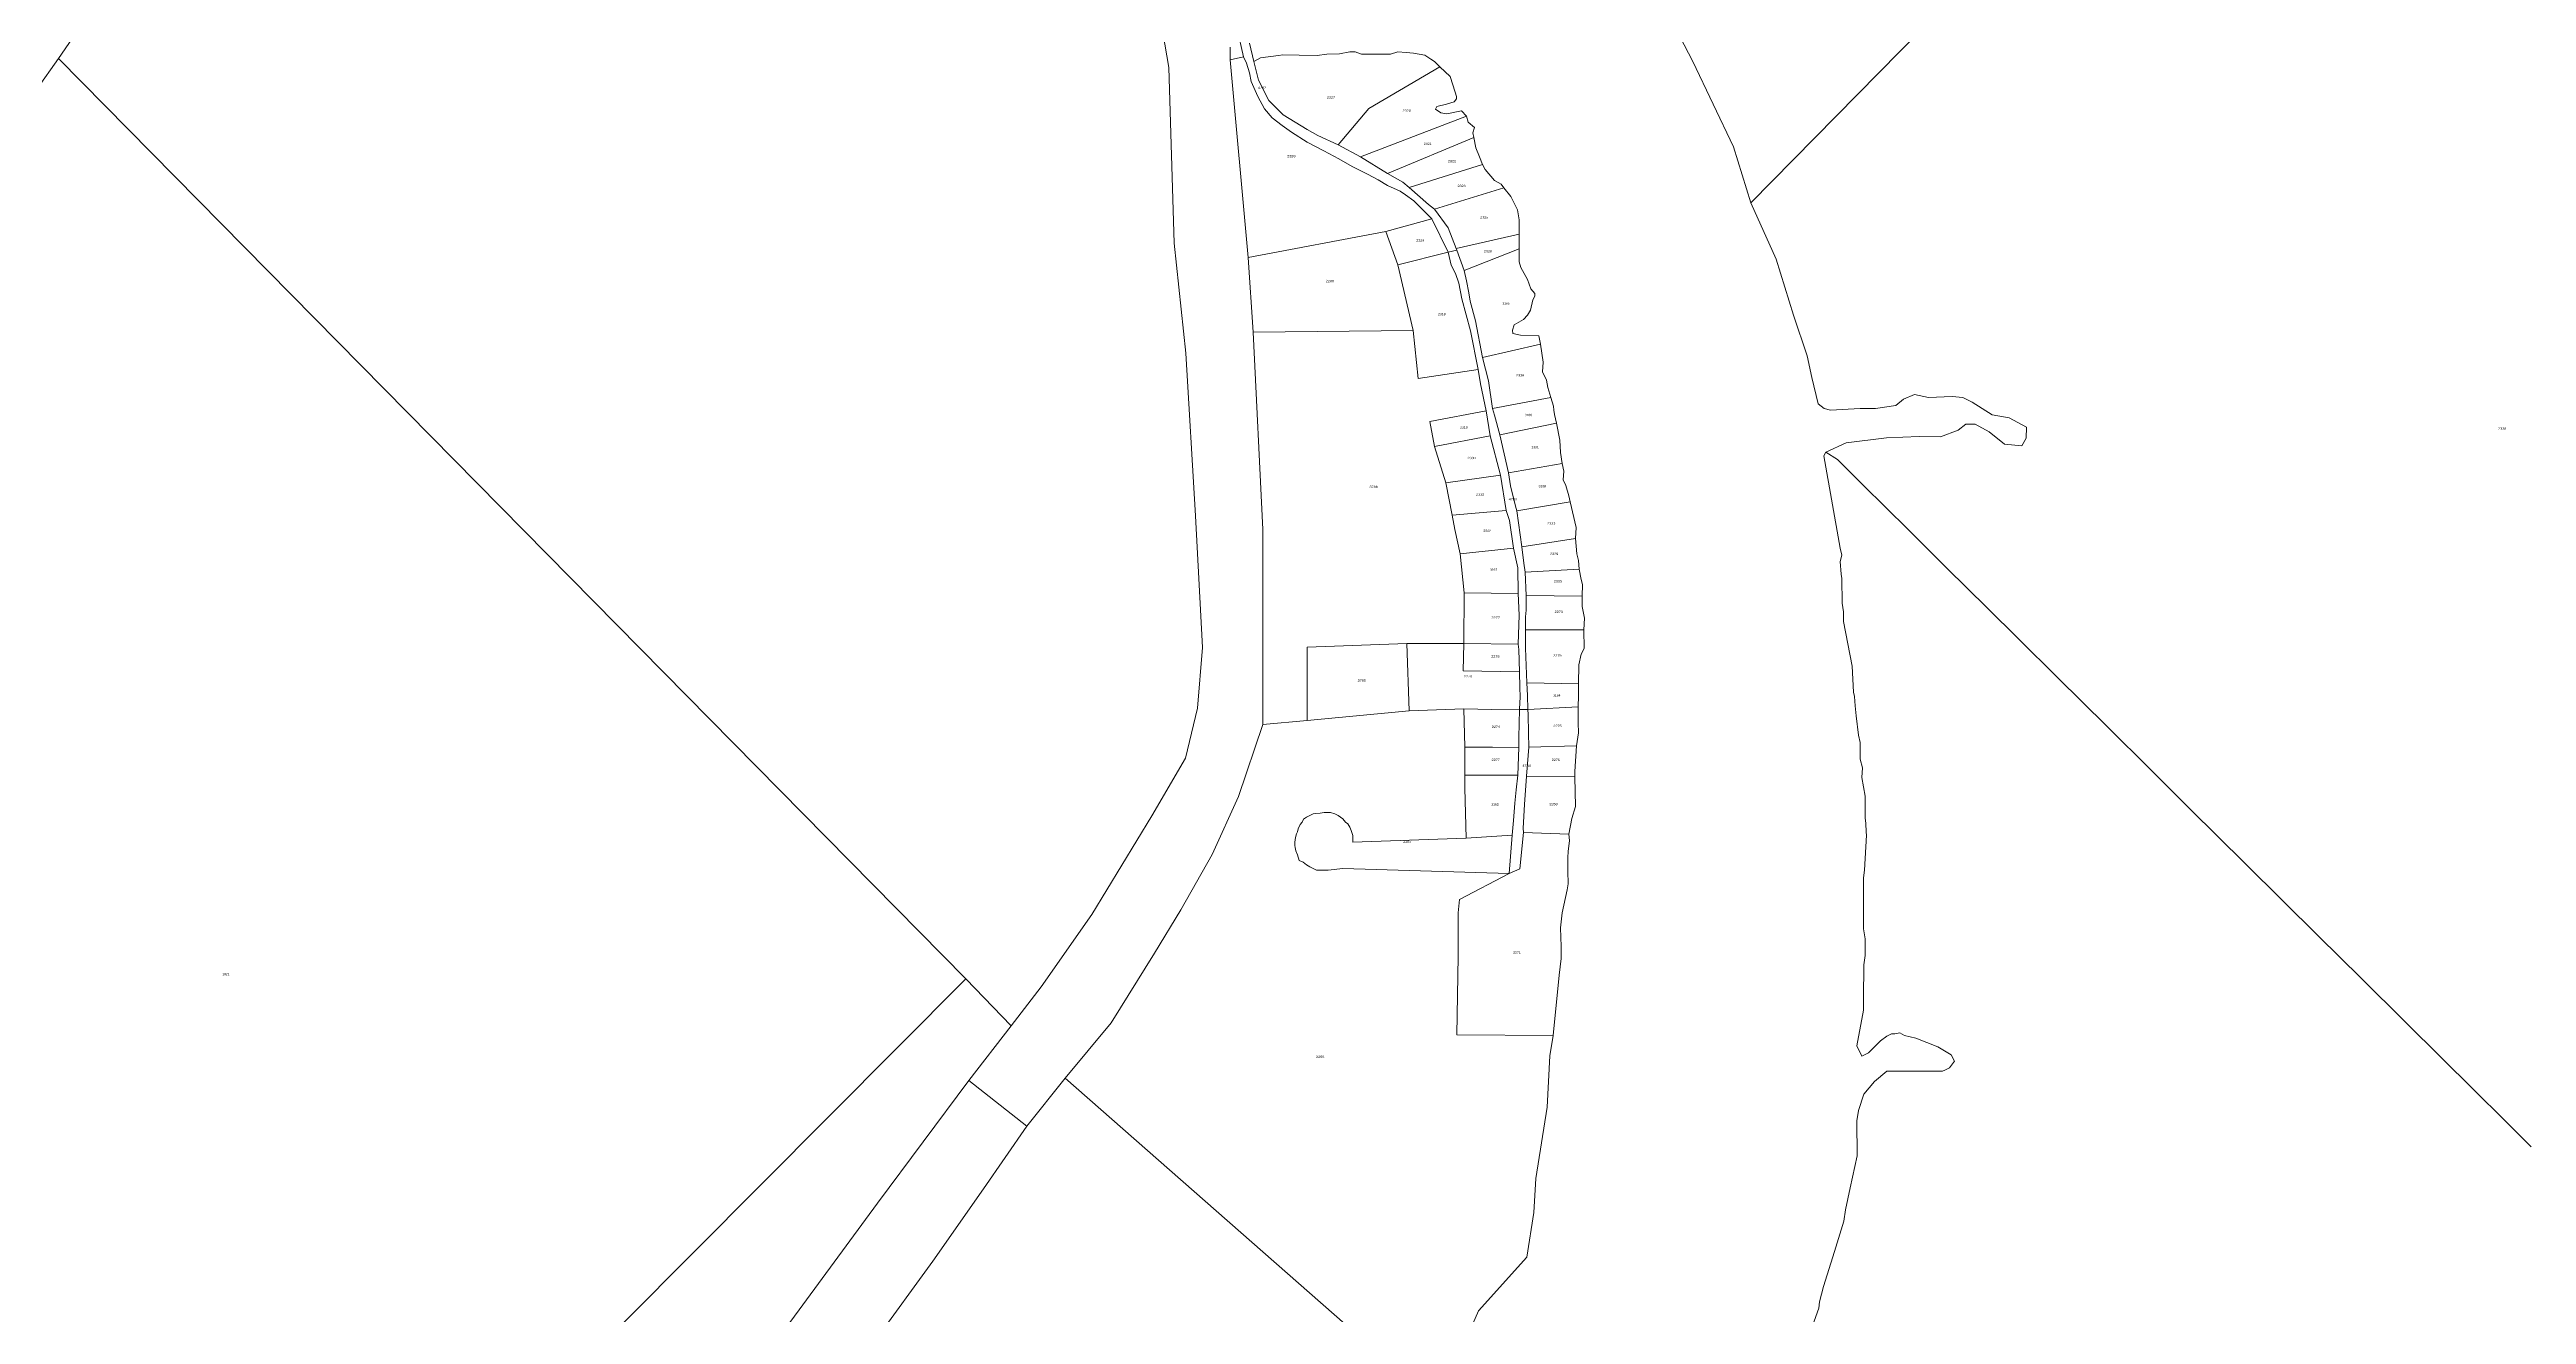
# Model space of a CAD drawing. Header units: metres. Extents: x 208626 to 229755, y 5040476 to 5064226.
# Drawn here: x 220522 to 222019, y 5045568 to 5046333 of the extents above; entities that cross this region are included whole.
import ezdxf

# ---------------------------------------------------------------- set-up
doc = ezdxf.new("R2010")
doc.units = ezdxf.units.M
doc.header["$LTSCALE"] = 0.56
doc.layers.add('6', color=7, linetype='Continuous', lineweight=13)
doc.layers.add('61', color=7, linetype='Continuous')

msp = doc.modelspace()

# ---------------------------------------------------------------- linework, layer by layer
at = {"layer": '6'}
for points in [[(221121.067, 5045766.0377), (221151.6196, 5045809.6843), (221187.9917, 5045869.3346), (221208.3601, 5045904.2519), (221215.5684, 5045934.4208), (221218.5443, 5045971.1766), (221214.3823, 5046050.6642), (221208.4515, 5046149.1153), (221201.3346, 5046215.5401), (221198.1759, 5046321.8041), (221160.3489, 5046542.9468), (221119.6121, 5046723.3526), (221068.6911, 5046889.2096), (221025.0445, 5046993.9614), (220976.1851, 5047126.6142)], [(221910.8373, 5046606.7339), (221549.9719, 5046239.8948), (221539.4355, 5046273.8456), (221514.8504, 5046325.3571), (221488.2215, 5046376.8086)], [(221549.9719, 5046239.8948), (221910.8373, 5046606.7339), (222453.1175, 5046067.4431)], [(220561.7728, 5046377.8474), (220527.0982, 5046327.3215), (220513.9709, 5046308.6047)], [(221357.1545, 5046230.3018), (221346.3718, 5046241.214), (221341.2915, 5046244.8428), (221338.0255, 5046247.0201), (221330.2874, 5046250.4897), (221324.7915, 5046253.7872), (221318.1965, 5046257.3595), (221309.0832, 5046261.9934), (221300.9245, 5046266.4807), (221291.9499, 5046271.376), (221281.7515, 5046276.6791), (221272.4379, 5046282.6244), (221266.6325, 5046286.8182), (221260.7314, 5046291.2919), (221256.0139, 5046296.7351), (221252.0222, 5046304.3557), (221248.0305, 5046313.4278), (221246.9418, 5046318.5081), (221245.1274, 5046324.3143), (221243.313, 5046328.306), (221241.8419, 5046334.5478), (221240.96, 5046338.9802), (221238.606, 5046345.601), (221237.7232, 5046364.8749)], [(221235.3702, 5046334.1164), (221235.3702, 5046326.3504), (221246.1872, 5046206.8681), (221249.0969, 5046161.7667), (221254.9165, 5046042.466), (221254.9165, 5045924.6203), (221240.3676, 5045880.9737), (221224.3639, 5045846.0564), (221205.4504, 5045812.594), (221189.4466, 5045786.4061), (221163.2587, 5045744.2144), (221135.6158, 5045710.752), (221112.3377, 5045681.6543), (221077.4204, 5045709.2971), (221102.9328, 5045742.4633), (221121.067, 5045766.0377)], [(221247.0397, 5046336.5004), (221249.482, 5046325.4029), (221252.3851, 5046314.1535), (221258.5541, 5046301.8155), (221267.2633, 5046293.1063), (221281.8061, 5046284.2776), (221288.2784, 5046280.7585), (221300.5165, 5046275.0474), (221313.9784, 5046267.7045), (221330.2874, 5046257.6343), (221336.3328, 5046254.3368), (221339.6303, 5046252.4132), (221343.4688, 5046249.1974), (221355.081, 5046239.0367), (221358.7099, 5046236.1336), (221367.0127, 5046224.8166), (221371.9039, 5046212.3284), (221372.2458, 5046211.3746), (221367.0127, 5046210.0663), (221357.1545, 5046230.3018)], [(221683.6505, 5046119.3613), (221678.0512, 5046122.2059), (221671.7263, 5046122.8233), (221657.3398, 5046122.1802), (221648.8828, 5046124.0596), (221642.3052, 5046121.2406), (221637.6069, 5046117.4819), (221625.3912, 5046115.6026), (221615.9946, 5046115.6026), (221598.1409, 5046114.6629), (221594.3823, 5046115.6026), (221590.6236, 5046118.4216), (221586.865, 5046134.3959), (221583.9227, 5046147.4083), (221575.7276, 5046171.9933), (221565.1912, 5046205.9441), (221549.9719, 5046239.8948)], [(221367.0127, 5046210.0663), (221372.2458, 5046211.3746), (221376.6771, 5046199.0137), (221378.1844, 5046192.7332), (221379.608, 5046185.6152), (221380.4247, 5046180.5949), (221383.5273, 5046168.5721), (221387.8149, 5046146.5474), (221391.3726, 5046132.439), (221393.7791, 5046115.6509), (221394.9982, 5046111.6647), (221398.1845, 5046099.7821), (221403.4618, 5046076.6514), (221404.8066, 5046068.8515), (221407.7652, 5046056.4792), (221408.572, 5046053.7896), (221411.4604, 5046032.0264), (221412.7113, 5046022.1113), (221413.6378, 5046016.6683), (221414.2168, 5046002.5395), (221414.2168, 5045993.6221), (221413.7536, 5045989.6846), (221413.7964, 5045981.7382), (221413.8559, 5045970.7276), (221414.6269, 5045949.7287), (221415.0135, 5045942.0622), (221415.2477, 5045933.6906), (221410.1784, 5045933.5488), (221410.1858, 5045933.8325), (221410.5237, 5045941.3358), (221410.3372, 5045946.931), (221410.1858, 5045956.4253), (221409.6479, 5045969.8734), (221409.3789, 5045973.1009), (221409.8554, 5045990.7275), (221409.4356, 5046003.7697), (221409.1212, 5046019.2161), (221406.58, 5046031.1014), (221404.1414, 5046047.9369), (221402.0927, 5046053.9459)], [(221402.0927, 5046053.9459), (221398.6204, 5046075.3066), (221392.3906, 5046099.0787), (221389.9178, 5046114.2049), (221386.6519, 5046130.5346), (221385.2003, 5046139.2438), (221380.4963, 5046162.5919), (221375.3498, 5046181.8484), (221373.4259, 5046191.4681), (221371.5019, 5046197.24), (221368.9366, 5046202.3705), (221367.0127, 5046210.0663)], [(222021.6893, 5045669.2395), (222006.0548, 5045684.7302), (221986.5567, 5045704.049), (221967.6616, 5045722.7703), (221945.3523, 5045744.8744), (221918.8281, 5045771.1546), (221893.0954, 5045796.6506), (221871.3525, 5045818.1935), (221848.7322, 5045840.6057), (221815.5638, 5045873.4691), (221791.8911, 5045896.924), (221765.091, 5045923.4776), (221735.3298, 5045952.9651), (221711.6571, 5045976.42), (221692.7562, 5045995.147), (221668.5002, 5046019.1799), (221656.147, 5046031.4195), (221646.4776, 5046041), (221630.0882, 5046057.2386), (221619.0874, 5046068.1382), (221613.8767, 5046073.3009), (221602.2649, 5046084.806), (221595.3219, 5046089.292), (221607.5376, 5046094.93), (221631.8764, 5046097.8359), (221651.7018, 5046098.6886), (221664.5835, 5046098.4772), (221675.1935, 5046102.4473), (221679.8918, 5046106.2059), (221685.5298, 5046106.2059), (221693.9868, 5046101.5076), (221703.3834, 5046093.9903), (221713.7197, 5046093.0506), (221716.359, 5046097.7283), (221716.5387, 5046104.3266), (221706.2024, 5046109.9646), (221695.8661, 5046111.8439), (221683.6505, 5046119.3613)], [(221618.0849, 5045751.8616), (221618.0335, 5045755.4334), (221617.9821, 5045759.0051), (221618.1877, 5045779.2535), (221619.1128, 5045784.9066), (221619.1189, 5045794.9794), (221618.0335, 5045800.9923), (221618.1363, 5045831.9302), (221618.5988, 5045836.504), (221619.9142, 5045857.7638), (221619.601, 5045859.5276), (221619.5239, 5045864.8467), (221619.01, 5045867.8531), (221619.1128, 5045881.2664), (221618.1106, 5045886.9195), (221617.1085, 5045892.5726), (221617.5162, 5045898.4604), (221616.0806, 5045903.6733), (221616.132, 5045913.7461), (221615.0014, 5045918.2172), (221613.5624, 5045929.8574), (221613.0485, 5045935.8189), (221612.5603, 5045941.4463), (221612.0721, 5045944.1187), (221611.1984, 5045959.8446), (221608.6031, 5045973.335), (221606.0078, 5045986.8253), (221605.9564, 5045992.6326), (221605.0828, 5045997.926), (221605.0314, 5046012.7782), (221604.5174, 5046015.502), (221604.0549, 5046023.2108), (221604.98, 5046026.9624), (221604.055, 5046031.2536), (221594.1363, 5046087.0909), (221595.3219, 5046089.292), (221602.2649, 5046084.806), (221613.8767, 5046073.3009), (221619.0874, 5046068.1382), (221630.0882, 5046057.2386)], [(221630.0882, 5046057.2386), (221646.4776, 5046041), (221656.147, 5046031.4195), (221668.5002, 5046019.1799), (221692.7562, 5045995.147), (221711.6571, 5045976.42), (221735.3298, 5045952.9651), (221765.091, 5045923.4776), (221791.8911, 5045896.924), (221815.5638, 5045873.4691), (221848.7322, 5045840.6057), (221871.3525, 5045818.1935), (221893.0954, 5045796.6506), (221918.8281, 5045771.1546), (221945.3523, 5045744.8744), (221967.6616, 5045722.7703), (221986.5567, 5045704.049), (222006.0548, 5045684.7302), (222021.6893, 5045669.2395)], [(221135.6158, 5045710.752), (221163.2587, 5045744.2144), (221189.4466, 5045786.4061), (221205.4504, 5045812.594), (221224.3639, 5045846.0564), (221240.3676, 5045880.9737), (221254.9165, 5045924.6203), (221281.731, 5045927.0836), (221343.4832, 5045932.7566), (221376.5655, 5045934.1014), (221377.1035, 5045910.9707), (221377.0835, 5045894.0264), (221377.0741, 5045886.0142), (221377.8266, 5045855.8868), (221309.4535, 5045853.4975), (221309.4535, 5045854.4975), (221309.4534, 5045857.4975), (221308.4533, 5045860.4975), (221307.5684, 5045862.5593), (221306.4532, 5045864.4975), (221305.011, 5045865.5817), (221303.4532, 5045867.4974), (221300.4531, 5045869.4974), (221298.4531, 5045870.4974), (221295.9382, 5045871.2752), (221292.0911, 5045871.2752), (221289.618, 5045871.0005), (221287.1449, 5045870.7257), (221285.4532, 5045870.4972), (221283.4532, 5045869.4971), (221281.4532, 5045868.4971), (221279.6696, 5045867.4416), (221278.7396, 5045865.5817), (221277.5772, 5045864.1867), (221276.4534, 5045861.497), (221275.9498, 5045859.7694), (221275.4535, 5045858.497), (221274.7873, 5045856.282), (221274.4537, 5045853.497), (221274.4537, 5045851.497)], [(221274.4537, 5045851.497), (221274.4537, 5045853.497), (221274.7873, 5045856.282), (221275.4535, 5045858.497), (221275.9498, 5045859.7694), (221276.4534, 5045861.497), (221277.5772, 5045864.1867), (221278.7396, 5045865.5817), (221279.6696, 5045867.4416), (221281.4532, 5045868.4971), (221283.4532, 5045869.4971), (221285.4532, 5045870.4972), (221287.1449, 5045870.7257), (221289.618, 5045871.0005), (221292.0911, 5045871.2752), (221295.9382, 5045871.2752), (221298.4531, 5045870.4974), (221300.4531, 5045869.4974), (221303.4532, 5045867.4974), (221305.011, 5045865.5817), (221306.4532, 5045864.4975), (221307.5684, 5045862.5593), (221308.4533, 5045860.4975), (221309.4534, 5045857.4975), (221309.4535, 5045854.4975), (221309.4535, 5045853.4975), (221377.8266, 5045855.8868), (221405.6257, 5045857.5988), (221403.9475, 5045834.4669), (221303.4539, 5045837.4975), (221294.454, 5045836.4974), (221290.454, 5045836.4973), (221287.454, 5045836.4973), (221285.454, 5045837.4972), (221283.454, 5045838.4972), (221281.3742, 5045839.674), (221279.4507, 5045841.3228), (221276.9775, 5045842.422), (221275.8783, 5045845.7195), (221275.0198, 5045848.1449)], [(221275.0198, 5045848.1449), (221274.5548, 5045850.2373), (221274.4537, 5045851.497)], [(221274.4537, 5045851.497), (221274.5548, 5045850.2373), (221275.0198, 5045848.1449), (221275.8783, 5045845.7195), (221276.9775, 5045842.422), (221279.4507, 5045841.3228), (221281.3742, 5045839.674), (221283.454, 5045838.4972), (221285.454, 5045837.4972), (221287.454, 5045836.4973), (221290.454, 5045836.4973), (221294.454, 5045836.4974), (221303.4539, 5045837.4975), (221403.9475, 5045834.4669), (221373.8229, 5045818.6891), (221373.0288, 5045810.7483), (221373.0288, 5045784.5438), (221372.2347, 5045736.8992), (221430.4108, 5045736.4478), (221428.5314, 5045724.2322), (221427.726, 5045708.6896), (221426.9206, 5045693.147), (221420.1165, 5045650.0546), (221418.8879, 5045629.5231), (221414.5754, 5045602.5807), (221385.3068, 5045570.1271), (221363.6946, 5045520.3249)], [(221585.2455, 5045555.3904), (221591.0014, 5045571.7844), (221591.4896, 5045575.4332), (221593.8827, 5045584.8883), (221600.586, 5045605.9344), (221606.162, 5045624.2042), (221607.1898, 5045631.1935), (221610.0678, 5045644.5296), (221614.1791, 5045663.8273), (221614.1277, 5045685.0522), (221615.1298, 5045691.2192), (221618.1877, 5045701.0864), (221624.6888, 5045708.7696), (221632.1149, 5045714.9109), (221648.92, 5045714.9622), (221665.7252, 5045715.0136), (221667.1895, 5045715.495), (221670.0935, 5045717.0693), (221673.0228, 5045720.9751), (221671.0186, 5045724.9323), (221666.9586, 5045727.2706), (221662.8986, 5045729.6089), (221649.6138, 5045734.8509), (221642.8667, 5045736.5216), (221640.0293, 5045738.0886), (221637.0742, 5045737.6004), (221634.9875, 5045737.5391), (221632.1149, 5045736.0586), (221628.4147, 5045733.3606), (221621.0143, 5045726.0115), (221617.0571, 5045724.11), (221614.0764, 5045730.277), (221618.0849, 5045751.8616)], [(221020.6798, 5045552.1694), (221055.5971, 5045600.1807), (221086.1497, 5045643.8273), (221112.3377, 5045681.6543), (221135.6158, 5045710.752), (221361.2696, 5045512.3573)], [(221361.2696, 5045512.3573), (221135.6158, 5045710.752)]]:
    msp.add_lwpolyline(points, dxfattribs=at)
for points in [[(220527.0982, 5046327.3215), (220561.7728, 5046377.8474), (220573.6613, 5046398.6521), (220580.0619, 5046414.6978), (220593.8184, 5046459.7887), (220609.8092, 5046509.3341), (220619.5975, 5046543.5932), (220638.3101, 5046602.4972), (220660.149, 5046653.3619), (220686.7172, 5046694.6126), (220825.1517, 5046900.1668), (221160.3489, 5046542.9468), (221198.1759, 5046321.8041), (221201.3346, 5046215.5401), (221208.4515, 5046149.1153), (221214.3823, 5046050.6642), (221218.5443, 5045971.1766), (221215.5684, 5045934.4208), (221208.3601, 5045904.2519), (221187.9917, 5045869.3346), (221151.6196, 5045809.6843), (221121.067, 5045766.0377), (221102.9328, 5045742.4633), (221075.53, 5045770.7797)], [(220176.6909, 5045807.8275), (220342.1568, 5046053.1443), (220512.7147, 5046306.7369), (220513.9709, 5046308.6047), (220527.0982, 5046327.3215), (221075.53, 5045770.7797), (220622.0411, 5045315.023)], [(221235.3702, 5046326.3504), (221243.313, 5046328.306), (221245.1274, 5046324.3143), (221246.9418, 5046318.5081), (221248.0305, 5046313.4278), (221252.0222, 5046304.3557), (221256.0139, 5046296.7351), (221260.7314, 5046291.2919), (221266.6325, 5046286.8182), (221272.4379, 5046282.6244), (221281.7515, 5046276.6791), (221291.9499, 5046271.376), (221300.9245, 5046266.4807), (221309.0832, 5046261.9934), (221318.1965, 5046257.3595), (221324.7915, 5046253.7872), (221330.2874, 5046250.4897), (221338.0255, 5046247.0201), (221341.2915, 5046244.8428), (221346.3718, 5046241.214), (221357.1545, 5046230.3018), (221329.3753, 5046222.6386), (221246.1872, 5046206.8681)], [(221249.482, 5046325.4029), (221253.5903, 5046327.6647), (221264.4065, 5046329.0357), (221267.1486, 5046329.4927), (221276.8984, 5046329.1881), (221287.8669, 5046329.0357), (221293.6559, 5046329.9498), (221301.4253, 5046330.1021), (221307.5433, 5046331.209), (221310.8704, 5046331.1685), (221314.6789, 5046329.7974), (221327.0185, 5046329.9498), (221332.198, 5046329.9498), (221336.574, 5046331.209), (221341.6432, 5046330.8638), (221346.009, 5046330.4833), (221352.9164, 5046329.1881), (221356.5725, 5046326.7506), (221358.7053, 5046325.3795), (221362.0568, 5046322.1804), (221319.1556, 5046297.098), (221300.5165, 5046275.0474), (221288.2784, 5046280.7585), (221281.8061, 5046284.2776), (221267.2633, 5046293.1063), (221258.5541, 5046301.8155), (221252.3851, 5046314.1535)], [(221300.5165, 5046275.0474), (221319.1556, 5046297.098), (221362.0568, 5046322.1804), (221368.1448, 5046316.3308), (221371.3496, 5046306.794), (221372.1113, 5046304.2042), (221372.1113, 5046302.8331), (221370.685, 5046301.0897), (221365.9675, 5046299.6382), (221360.1614, 5046298.1867), (221359.3147, 5046296.5872), (221362.5138, 5046294.3021), (221366.3223, 5046293.8451), (221375.0057, 5046295.6731), (221378.0525, 5046292.3216), (221313.9784, 5046267.7045)], [(221313.9784, 5046267.7045), (221378.0525, 5046292.3216), (221379.1189, 5046288.8178), (221382.9274, 5046285.6187), (221382.0134, 5046282.2672), (221382.6228, 5046279.525), (221330.2874, 5046257.6343)], [(221330.2874, 5046257.6343), (221382.6228, 5046279.525), (221383.8415, 5046273.1267), (221385.9261, 5046267.7045), (221387.8023, 5046263.2246), (221343.4688, 5046249.1974), (221339.6303, 5046252.4132), (221336.3328, 5046254.3368)], [(221343.4688, 5046249.1974), (221387.8023, 5046263.2246), (221389.4781, 5046260.0255), (221395.1147, 5046253.4748), (221399.0755, 5046251.1897), (221400.7513, 5046249.0569), (221358.7099, 5046236.1336), (221355.081, 5046239.0367)], [(221358.7099, 5046236.1336), (221400.7513, 5046249.0569), (221404.8645, 5046243.8774), (221408.9777, 5046235.651), (221410.0441, 5046229.7097), (221410.0441, 5046221.0263), (221371.9039, 5046212.3284), (221367.0127, 5046224.8166)], [(221246.1872, 5046206.8681), (221329.3753, 5046222.6386), (221336.5596, 5046202.5226), (221345.8513, 5046162.7262), (221249.0969, 5046161.7667)], [(221329.3753, 5046222.6386), (221357.1545, 5046230.3018), (221367.0127, 5046210.0663), (221336.5596, 5046202.5226)], [(221371.9039, 5046212.3284), (221410.0441, 5046221.0263), (221409.8764, 5046212.1833), (221376.6771, 5046199.0137), (221372.2458, 5046211.3746)], [(221336.5596, 5046202.5226), (221367.0127, 5046210.0663), (221368.9366, 5046202.3705), (221371.5019, 5046197.24), (221373.4259, 5046191.4681), (221375.3498, 5046181.8484), (221380.4963, 5046162.5919), (221385.2003, 5046139.2438), (221348.852, 5046133.7263), (221345.8513, 5046162.7262)], [(221376.6771, 5046199.0137), (221409.8764, 5046212.1833), (221409.8917, 5046204.2688), (221410.9651, 5046200.934), (221414.919, 5046193.605), (221416.8994, 5046187.9684), (221419.4892, 5046185.0739), (221419.4573, 5046183.6347), (221418.1181, 5046181.2654), (221416.747, 5046175.1718), (221415.0713, 5046171.9726), (221412.4851, 5046169.3766), (221406.9972, 5046166.1837), (221405.9309, 5046162.9845), (221406.0832, 5046161.0041), (221410.6534, 5046159.9377), (221421.7743, 5046159.4807), (221422.8407, 5046154.4535), (221387.8149, 5046146.5474), (221383.5273, 5046168.5721), (221380.4247, 5046180.5949), (221379.608, 5046185.6152), (221378.1844, 5046192.7332)], [(221249.0969, 5046161.7667), (221345.8513, 5046162.7262), (221348.852, 5046133.7263), (221385.2003, 5046139.2438), (221386.6519, 5046130.5346), (221389.9178, 5046114.2049), (221355.8526, 5046107.7265), (221358.853, 5046092.7266), (221365.5381, 5046070.7342), (221369.4578, 5046051.0903), (221371.0895, 5046042.5236), (221374.353, 5046027.8379), (221376.8006, 5046004.1776), (221376.5655, 5045973.6389), (221342.1261, 5045973.5824), (221342.1299, 5045973.4665), (221281.731, 5045971.3285), (221281.731, 5045927.0836), (221254.9165, 5045924.6203), (221254.9165, 5046042.466)], [(221387.8149, 5046146.5474), (221422.8407, 5046154.4535), (221424.3917, 5046143.5984), (221424.0594, 5046137.696), (221426.4968, 5046132.6688), (221427.2948, 5046128.3573), (221429.1092, 5046122.1883), (221393.7791, 5046115.6509), (221391.3726, 5046132.439)], [(221355.8526, 5046107.7265), (221389.9178, 5046114.2049), (221392.3906, 5046099.0787), (221358.853, 5046092.7266)], [(221393.7791, 5046115.6509), (221429.1092, 5046122.1883), (221430.7624, 5046116.9777), (221430.9147, 5046114.6926), (221431.2865, 5046112.0276), (221432.5905, 5046106.7709), (221398.1845, 5046099.7821), (221394.9982, 5046111.6647)], [(221358.853, 5046092.7266), (221392.3906, 5046099.0787), (221398.6204, 5046075.3066), (221365.5381, 5046070.7342)], [(221398.1845, 5046099.7821), (221432.5905, 5046106.7709), (221434.5525, 5046096.4236), (221434.8756, 5046089.0994), (221436.0062, 5046082.2996), (221403.4618, 5046076.6514)], [(221403.4618, 5046076.6514), (221436.0062, 5046082.2996), (221437.0083, 5046077.8262), (221436.5513, 5046072.4942), (221438.0747, 5046069.1428), (221440.0551, 5046062.8968), (221440.8168, 5046059.2406), (221408.572, 5046053.7896), (221407.7652, 5046056.4792), (221404.8066, 5046068.8515)], [(221365.5381, 5046070.7342), (221398.6204, 5046075.3066), (221402.0927, 5046053.9459), (221369.4578, 5046051.0903)], [(221369.4578, 5046051.0903), (221402.0927, 5046053.9459), (221404.1414, 5046047.9369), (221406.58, 5046031.1014), (221374.353, 5046027.8379), (221371.0895, 5046042.5236)], [(221408.572, 5046053.7896), (221440.8168, 5046059.2406), (221444.473, 5046043.7019), (221444.016, 5046036.9989), (221411.4604, 5046032.0264)], [(221374.353, 5046027.8379), (221406.58, 5046031.1014), (221409.1212, 5046019.2161), (221409.4356, 5046003.7697), (221376.8006, 5046004.1776)], [(221411.4604, 5046032.0264), (221444.016, 5046036.9989), (221444.8543, 5046027.728), (221445.8544, 5046023.728), (221446.1488, 5046018.5657), (221413.6378, 5046016.6683), (221412.7113, 5046022.1113)], [(221413.6378, 5046016.6683), (221446.1488, 5046018.5657), (221447.3675, 5046012.1674), (221448.1292, 5046009.1206), (221447.9769, 5046002.1129), (221414.2168, 5046002.5395)], [(221376.5655, 5045973.6389), (221376.8006, 5046004.1776), (221409.4356, 5046003.7697), (221409.8554, 5045990.7275), (221409.3789, 5045973.1009)], [(221413.7536, 5045989.6846), (221414.2168, 5045993.6221), (221414.2168, 5046002.5395), (221447.9769, 5046002.1129), (221447.9769, 5045995.867), (221449.3479, 5045988.8593), (221449.0054, 5045981.7411), (221413.7964, 5045981.7382)], [(221413.7964, 5045981.7382), (221449.0054, 5045981.7411), (221449.1956, 5045970.4261), (221447.3675, 5045967.0746), (221445.9964, 5045960.6763), (221445.8441, 5045949.2508), (221414.6269, 5045949.7287), (221413.8559, 5045970.7276)], [(221281.731, 5045927.0836), (221281.731, 5045971.3285), (221342.1299, 5045973.4665), (221343.4832, 5045932.7566)], [(221342.1261, 5045973.5824), (221376.5655, 5045973.6389), (221376.0276, 5045956.9632), (221410.1858, 5045956.4253), (221410.3372, 5045946.931), (221410.5237, 5045941.3358), (221410.1858, 5045933.8325), (221393.5102, 5045933.5635), (221376.5655, 5045934.1014), (221343.4832, 5045932.7566), (221342.1299, 5045973.4665)], [(221376.0276, 5045956.9632), (221376.5655, 5045973.6389), (221409.3789, 5045973.1009), (221409.6479, 5045969.8734), (221410.1858, 5045956.4253)], [(221414.6269, 5045949.7287), (221445.8441, 5045949.2508), (221445.8441, 5045941.9384), (221445.6917, 5045935.2354), (221415.2477, 5045933.6906), (221415.0135, 5045942.0622)], [(221376.5655, 5045934.1014), (221393.5102, 5045933.5635), (221410.1858, 5045933.8325), (221410.1784, 5045933.5488), (221409.7406, 5045916.7979), (221409.6479, 5045910.7017), (221393.7791, 5045910.9707), (221377.1035, 5045910.9707)], [(221403.9475, 5045834.4669), (221405.6257, 5045857.5988), (221406.6004, 5045866.4851), (221407.3573, 5045877.0419), (221408.1609, 5045885.0777), (221409.1729, 5045894.0166), (221409.6479, 5045910.7017), (221409.7406, 5045916.7979), (221410.1784, 5045933.5488), (221415.2477, 5045933.6906), (221415.3315, 5045930.6968), (221415.5805, 5045919.382), (221415.7459, 5045910.9348), (221414.4465, 5045893.2997), (221413.1092, 5045876.1887), (221412.4126, 5045861.8352), (221412.4784, 5045859.3204), (221410.3038, 5045837.3986)], [(221415.2477, 5045933.6906), (221445.6917, 5045935.2354), (221445.6317, 5045925.619), (221445.8441, 5045919.5443), (221444.6254, 5045911.775), (221415.7459, 5045910.9348), (221415.5805, 5045919.382), (221415.3315, 5045930.6968)], [(221377.0835, 5045894.0264), (221377.1035, 5045910.9707), (221393.7791, 5045910.9707), (221409.6479, 5045910.7017), (221409.1729, 5045894.0166)], [(221414.4465, 5045893.2997), (221415.7459, 5045910.9348), (221444.6254, 5045911.775), (221443.6245, 5045896.1121), (221443.5358, 5045893.0299)], [(221377.0741, 5045886.0142), (221377.0835, 5045894.0264), (221409.1729, 5045894.0166), (221408.1609, 5045885.0777), (221407.3573, 5045877.0419), (221406.6004, 5045866.4851), (221405.6257, 5045857.5988), (221377.8266, 5045855.8868)], [(221412.4126, 5045861.8352), (221413.1092, 5045876.1887), (221414.4465, 5045893.2997), (221443.5358, 5045893.0299), (221443.9874, 5045875.0648), (221441.8101, 5045867.8072), (221439.9298, 5045858.2341), (221412.4784, 5045859.3204)], [(221372.2347, 5045736.8992), (221373.0288, 5045784.5438), (221373.0288, 5045810.7483), (221373.8229, 5045818.6891), (221403.9475, 5045834.4669), (221410.3038, 5045837.3986), (221412.4784, 5045859.3204), (221439.9298, 5045858.2341), (221440.3586, 5045854.3805), (221439.6328, 5045847.8486), (221439.2699, 5045844.2198), (221439.2699, 5045835.8735), (221439.4977, 5045828.2648), (221438.9071, 5045824.6241), (221435.8598, 5045810.7282), (221434.8601, 5045801.7282), (221435.2512, 5045790.3504), (221435.2512, 5045783.0708), (221434.038, 5045773.0614), (221430.4108, 5045736.4478)], [(220622.0411, 5045315.023), (221075.53, 5045770.7797), (221102.9328, 5045742.4633), (221077.4204, 5045709.2971), (221022.1347, 5045635.0979), (220969.7588, 5045563.8085), (220924.9641, 5045505.3399), (220893.4504, 5045469.887), (220861.9368, 5045438.3734), (220837.0491, 5045416.3171), (220806.8735, 5045383.7197), (220761.7101, 5045333.9366), (220734.0673, 5045303.3839), (220709.3342, 5045284.4704), (220678.7816, 5045261.1923)], [(220678.7816, 5045261.1923), (220709.3342, 5045284.4704), (220734.0673, 5045303.3839), (220761.7101, 5045333.9366), (220806.8735, 5045383.7197), (220837.0491, 5045416.3171), (220861.9368, 5045438.3734), (220893.4504, 5045469.887), (220924.9641, 5045505.3399), (220969.7588, 5045563.8085), (221022.1347, 5045635.0979), (221077.4204, 5045709.2971), (221112.3377, 5045681.6543), (221086.1497, 5045643.8273), (221055.5971, 5045600.1807), (221020.6798, 5045552.1694), (220979.943, 5045502.7033), (220927.5671, 5045443.053), (220867.9168, 5045386.3124), (220814.086, 5045326.6621), (220764.6199, 5045277.196), (220709.3342, 5045232.0945)]]:
    msp.add_lwpolyline(points, close=True, dxfattribs=at)

# ---------------------------------------------------------------- texts
at = {"layer": '61'}
for s, width, p in [('4782', 1.2, (221252.0779, 5046308.8997)), ('2327', 1.2, (221293.6797, 5046303)), ('2320', 1.2, (221339.4766, 5046295)), ('2289', 1.2, (221269.7891, 5046267.5)), ('2321', 1.1, (221352.3281, 5046275)), ('2322', 1.2, (221366.8516, 5046264.5)), ('2323', 1.2, (221372.625, 5046249.5)), ('2324', 1.2, (221347.7578, 5046216.5)), ('2325', 1.2, (221386.2891, 5046230.5)), ('2326', 1.2, (221388.5781, 5046210)), ('2288', 1.2, (221293.0547, 5046192)), ('2318', 1.1, (221360.875, 5046172)), ('3165', 1.05, (221399.7656, 5046178.5)), ('2336', 1.2, (221408.0313, 5046135)), ('3166', 1.05, (221413.3672, 5046111)), ('2319', 1.1, (221374.1875, 5046103.5)), ('2338', 1.2, (222001.5781, 5046102.75)), ('2330', 1.2, (221378.6719, 5046085)), ('2331', 1.05, (221417.3984, 5046091.5)), ('3786', 1.2, (221319.5, 5046067.5)), ('3168', 1.05, (221421.7109, 5046068)), ('2332', 1.2, (221383.8203, 5046063)), ('4783', 1.2, (221403.635, 5046060.0482)), ('2334', 1.2, (221388.3047, 5046041)), ('2333', 1.2, (221426.8359, 5046045.5)), ('2329', 1.2, (221428.5938, 5046027)), ('3167', 1.05, (221392.2891, 5046017.5)), ('2335', 1.2, (221430.8594, 5046010.5)), ('2273', 1.2, (221431.375, 5045992)), ('2272', 1.2, (221393.2422, 5045988.5)), ('2278', 1.2, (221393.0625, 5045965)), ('2279', 1.2, (221430.5391, 5045965.5)), ('3785', 1.2, (221312.3203, 5045950.5)), ('2270', 1.2, (221376.5156, 5045953)), ('3164', 1.05, (221430.4297, 5045941.5)), ('2274', 1.2, (221393.3672, 5045922.5)), ('2275', 1.2, (221430.6094, 5045923)), ('2277', 1.2, (221393.2578, 5045902.5)), ('2276', 1.2, (221429.5781, 5045902.5)), ('4784', 1.2, (221411.9394, 5045899.0021)), ('3163', 1.05, (221393.125, 5045875.5)), ('2268', 1.2, (221428.2031, 5045875.75)), ('2267', 1.2, (221339.8672, 5045853)), ('2271', 1.1, (221406.2969, 5045786)), ('2266', 1.2, (221287.2031, 5045723))]:
    msp.add_text(s, height=1.4, dxfattribs=dict(at, width=width)).set_placement(p)
msp.add_text('1921', height=1.4, dxfattribs=at).set_placement((220626.1094, 5045773))

doc.saveas('drawing.dxf')
